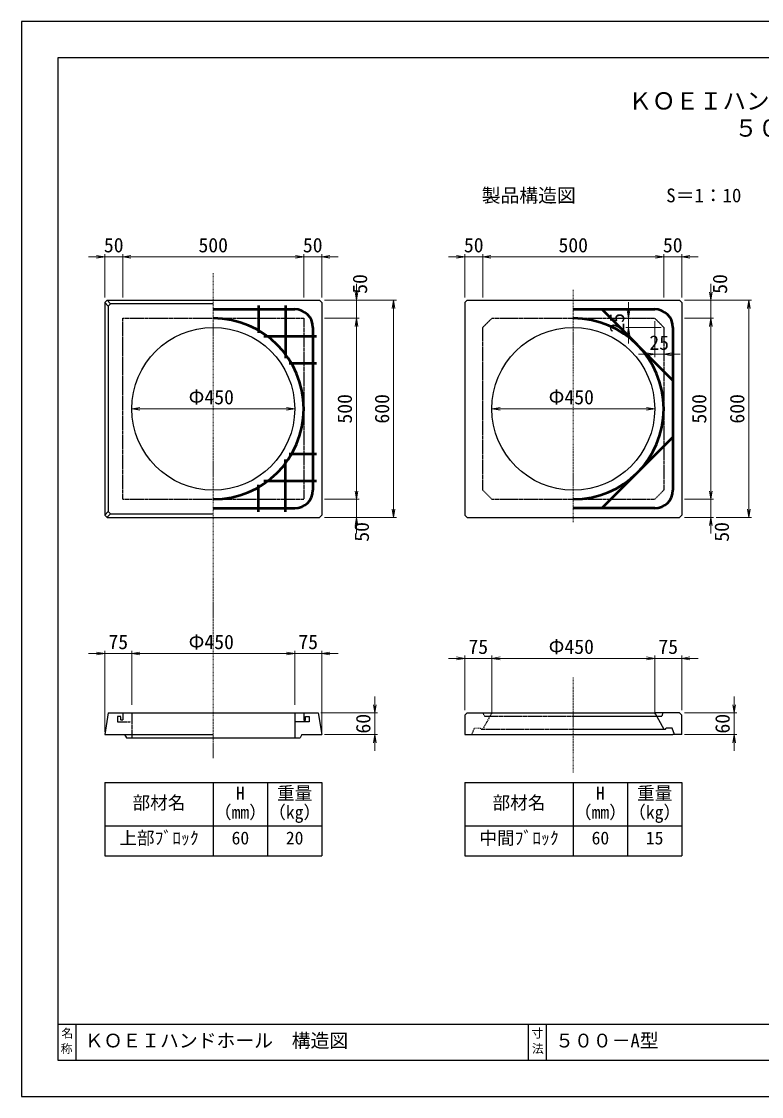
# Model space of a CAD drawing. Units: millimetres, scale not verified. Extents: x -210 to 210, y -148 to 148.
# Drawn here: x -210 to -5.5, y -148.5 to 148.5 of the extents above; entities that cross this region are included whole.
import ezdxf
from ezdxf.enums import TextEntityAlignment as Align

# ---------------------------------------------------------------- set-up
doc = ezdxf.new("R2010")
doc.units = ezdxf.units.MM
for name, pattern in [('USER1', [12.95, 6.35, -3.175, 0.25, -3.175]), ('USER2', [4.7625, 3.175, -1.5875]), ('USER3', [16.375, 6.35, -3.175, 0.25, -3.175, 0.25, -3.175])]:
    doc.linetypes.add(name, pattern=pattern)
doc.layers.add('0-0', color=7, linetype='Continuous')
for name, color, linetype, lineweight in [('0-1_0', 9, 'Continuous', 25), ('0-2_dims', 2, 'Continuous', 13), ('0-3_pen3実線', 7, 'Continuous', 25), ('0-4_pen4実線', 6, 'Continuous', 25), ('0-5_pen1一点', 4, 'USER1', 13), ('0-6_pen2破線', 3, 'USER2', 25), ('0-7_pen2二点', 3, 'USER3', 13), ('0-8_鉄筋', 7, 'Continuous', 50)]:
    doc.layers.add(name, color=color, linetype=linetype, lineweight=lineweight)
doc.styles.add('ＭＳ ゴシック', font='')
doc.styles.get('ＭＳ ゴシック').set_extended_font_data('MS Gothic')

# ---------------------------------------------------------------- blocks, each defined once
blk = doc.blocks.new('部分図 1')
at = {"layer": '0-1_0'}
blk.add_lwpolyline([(0, 0), (8400, 0), (8400, 5940), (0, 5940)], close=True, dxfattribs=at)
at = {"layer": '0-2_dims'}
for p, q in [((460, 4640), (370, 4640)), ((460, 4415), (460, 4655)), ((460, 4640), (560, 4640)), ((560, 4415), (560, 4655)), ((560, 4415), (560, 4655)), ((560, 4640), (650, 4640)), ((560, 4640), (1560, 4640)), ((1560, 4640), (1470, 4640)), ((1560, 4415), (1560, 4655)), ((1560, 4415), (1560, 4655)), ((1560, 4640), (1660, 4640)), ((1660, 4415), (1660, 4655)), ((1660, 4640), (1750, 4640)), ((2450, 4640), (2360, 4640)), ((2450, 4415), (2450, 4655)), ((2450, 4640), (2550, 4640)), ((2550, 4415), (2550, 4655)), ((2550, 4415), (2550, 4655)), ((2550, 4640), (2640, 4640)), ((2550, 4640), (3550, 4640)), ((3550, 4640), (3460, 4640)), ((3550, 4415), (3550, 4655)), ((3550, 4415), (3550, 4655)), ((3550, 4640), (3650, 4640)), ((3650, 4415), (3650, 4655)), ((3650, 4640), (3740, 4640)), ((1851, 4400), (1851, 4490)), ((3810, 4400), (3810, 4490)), ((1675, 4400), (1866, 4400)), ((1835, 4400), (2072, 4400)), ((1851, 4400), (1851, 4300)), ((2057, 4400), (2057, 3200)), ((3665, 4400), (3825, 4400)), ((3810, 4400), (3810, 4300)), ((3825, 4400), (4035, 4400)), ((4020, 4400), (4020, 3200)), ((3356, 4300), (3356, 4390)), ((1675, 4300), (1866, 4300)), ((1675, 4300), (1866, 4300)), ((1851, 4300), (1851, 4210)), ((1851, 4300), (1851, 3300)), ((3485, 4300), (3341, 4300)), ((3356, 4300), (3356, 4250)), ((3500, 4285), (3500, 4086)), ((3665, 4300), (3825, 4300)), ((3665, 4300), (3825, 4300)), ((3810, 4300), (3810, 4210)), ((3810, 4300), (3810, 3300)), ((3535, 4250), (3341, 4250)), ((3356, 4250), (3356, 4160)), ((3500, 4101), (3410, 4101)), ((3500, 4101), (3550, 4101)), ((3550, 4101), (3550, 4086)), ((3550, 4101), (3640, 4101)), ((610, 3800), (610, 3815)), ((1510, 3800), (1510, 3815)), ((2600, 3800), (2600, 3815)), ((3500, 3800), (3500, 3815)), ((610, 3800), (1510, 3800)), ((2600, 3800), (3500, 3800)), ((1851, 3300), (1851, 3390)), ((3810, 3300), (3810, 3390)), ((1675, 3300), (1866, 3300)), ((1675, 3300), (1866, 3300)), ((1851, 3300), (1851, 3200)), ((3665, 3300), (3825, 3300)), ((3665, 3300), (3825, 3300)), ((3810, 3300), (3810, 3200)), ((1675, 3200), (1866, 3200)), ((1851, 3200), (1851, 3110)), ((1866, 3200), (2072, 3200)), ((3665, 3200), (3825, 3200)), ((3810, 3200), (3810, 3110)), ((3840, 3200), (4035, 3200)), ((460, 2447.46), (370, 2447.46)), ((460, 2015), (460, 2462.46)), ((460, 2447.46), (610, 2447.46)), ((610, 2165), (610, 2462.46)), ((610, 2165), (610, 2462.46)), ((610, 2447.46), (700, 2447.46)), ((610, 2447.46), (1510, 2447.46)), ((1510, 2447.46), (1420, 2447.46)), ((1510, 2165), (1510, 2462.46)), ((1510, 2165), (1510, 2462.46)), ((1510, 2447.46), (1660, 2447.46)), ((1660, 2015), (1660, 2462.46)), ((1660, 2447.46), (1750, 2447.46)), ((2450, 2135), (2450, 2436)), ((2600, 2115), (2600, 2436)), ((2600, 2130), (2600, 2436)), ((3500, 2113), (3500, 2436)), ((3500, 2135), (3500, 2436)), ((3650, 2135), (3650, 2436)), ((2450, 2421), (2360, 2421)), ((2450, 2421), (2600, 2421)), ((2600, 2421), (2690, 2421)), ((2600, 2421), (3500, 2421)), ((3500, 2421), (3410, 2421)), ((3500, 2421), (3650, 2421)), ((3650, 2421), (3740, 2421)), ((1953, 2120), (1953, 2210)), ((3939, 2120), (3939, 2210)), ((1655, 2120), (1968, 2120)), ((1953, 2120), (1953, 2000)), ((3665, 2120), (3954, 2120)), ((3939, 2120), (3939, 2000)), ((1675, 2000), (1968, 2000)), ((1953, 2000), (1953, 1910)), ((3665, 2000), (3954, 2000)), ((3939, 2000), (3939, 1910))]:
    blk.add_line(p, q, dxfattribs=at)
for points in [[(415, 4632.5), (460, 4640), (415, 4647.5)], [(605, 4647.5), (560, 4640), (605, 4632.5)], [(605, 4647.5), (560, 4640), (605, 4632.5)], [(1515, 4632.5), (1560, 4640), (1515, 4647.5)], [(1515, 4632.5), (1560, 4640), (1515, 4647.5)], [(1705, 4647.5), (1660, 4640), (1705, 4632.5)], [(2405, 4632.5), (2450, 4640), (2405, 4647.5)], [(2595, 4647.5), (2550, 4640), (2595, 4632.5)], [(2595, 4647.5), (2550, 4640), (2595, 4632.5)], [(3505, 4632.5), (3550, 4640), (3505, 4647.5)], [(3505, 4632.5), (3550, 4640), (3505, 4647.5)], [(3695, 4647.5), (3650, 4640), (3695, 4632.5)], [(1843.5, 4445), (1851, 4400), (1858.5, 4445)], [(2064.5, 4355), (2057, 4400), (2049.5, 4355)], [(3802.5, 4445), (3810, 4400), (3817.5, 4445)], [(4027.5, 4355), (4020, 4400), (4012.5, 4355)], [(3348.5, 4345), (3356, 4300), (3363.5, 4345)], [(1858.5, 4255), (1851, 4300), (1843.5, 4255)], [(1858.5, 4255), (1851, 4300), (1843.5, 4255)], [(3817.5, 4255), (3810, 4300), (3802.5, 4255)], [(3817.5, 4255), (3810, 4300), (3802.5, 4255)], [(3363.5, 4205), (3356, 4250), (3348.5, 4205)], [(3455, 4093.5), (3500, 4101), (3455, 4108.5)], [(3595, 4108.5), (3550, 4101), (3595, 4093.5)], [(655, 3807.5), (610, 3800), (655, 3792.5)], [(1465, 3792.5), (1510, 3800), (1465, 3807.5)], [(2645, 3807.5), (2600, 3800), (2645, 3792.5)], [(3455, 3792.5), (3500, 3800), (3455, 3807.5)], [(1843.5, 3345), (1851, 3300), (1858.5, 3345)], [(1843.5, 3345), (1851, 3300), (1858.5, 3345)], [(3802.5, 3345), (3810, 3300), (3817.5, 3345)], [(3802.5, 3345), (3810, 3300), (3817.5, 3345)], [(2049.5, 3245), (2057, 3200), (2064.5, 3245)], [(4012.5, 3245), (4020, 3200), (4027.5, 3245)], [(1858.5, 3155), (1851, 3200), (1843.5, 3155)], [(3817.5, 3155), (3810, 3200), (3802.5, 3155)], [(415, 2439.96), (460, 2447.46), (415, 2454.96)], [(655, 2454.96), (610, 2447.46), (655, 2439.96)], [(655, 2454.96), (610, 2447.46), (655, 2439.96)], [(1465, 2439.96), (1510, 2447.46), (1465, 2454.96)], [(1465, 2439.96), (1510, 2447.46), (1465, 2454.96)], [(1705, 2454.96), (1660, 2447.46), (1705, 2439.96)], [(2405, 2413.5), (2450, 2421), (2405, 2428.5)], [(2645, 2428.5), (2600, 2421), (2645, 2413.5)], [(2645, 2428.5), (2600, 2421), (2645, 2413.5)], [(3455, 2413.5), (3500, 2421), (3455, 2428.5)], [(3455, 2413.5), (3500, 2421), (3455, 2428.5)], [(3695, 2428.5), (3650, 2421), (3695, 2413.5)], [(1945.5, 2165), (1953, 2120), (1960.5, 2165)], [(3931.5, 2165), (3939, 2120), (3946.5, 2165)], [(1960.5, 1955), (1953, 2000), (1945.5, 1955)], [(3946.5, 1955), (3939, 2000), (3931.5, 1955)]]:
    blk.add_lwpolyline(points, dxfattribs=at)
at = {"layer": '0-3_pen3実線'}
for p, q in [((460, 4387.27), (472.73, 4400)), ((472.73, 4400), (1647.27, 4400)), ((492.73, 4380), (472.73, 4400)), ((1660, 4387.27), (1647.27, 4400)), ((2450, 4387.27), (2462.73, 4400)), ((2462.73, 4400), (3637.27, 4400)), ((3650, 4387.27), (3637.27, 4400)), ((460, 4387.27), (460, 3212.73)), ((480, 4367.27), (460.09, 4387.18)), ((480, 4367.27), (492.73, 4380)), ((480, 4367.27), (480, 3232.73)), ((1060, 4380), (492.73, 4380)), ((1660, 4387.27), (1660, 3212.73)), ((2450, 4387.27), (2450, 3212.73)), ((3650, 4387.27), (3650, 3212.73)), ((480, 3232.73), (460, 3212.73)), ((460, 3212.73), (472.73, 3200)), ((492.73, 3220), (472.44, 3199.71)), ((480, 3232.73), (492.73, 3220)), ((492.73, 3220), (1060, 3220)), ((1647.27, 3200), (1660, 3212.73)), ((2450, 3212.73), (2462.73, 3200)), ((3637.27, 3200), (3650, 3212.73)), ((472.73, 3200), (1647.27, 3200)), ((2462.73, 3200), (3637.27, 3200)), ((480, 2120), (460, 2000)), ((480, 2120), (1640, 2120)), ((1510, 2120), (1510, 1980)), ((1640, 2120), (1660, 2000)), ((2462.73, 2120), (2450, 2107.27)), ((2450, 2107.27), (2450, 2000)), ((2462.73, 2120), (3050, 2120)), ((3050, 2120), (3500, 2120)), ((3050, 2102), (3540, 2102)), ((3637.27, 2120), (3500, 2120)), ((3500, 2120), (3550, 2030)), ((3545, 2120), (3540, 2102)), ((3637.27, 2120), (3650, 2107.27)), ((3650, 2000), (3650, 2107.27)), ((3050, 2030), (3560, 2030)), ((3560, 2030), (3564, 2036)), ((460, 2000), (570, 2000)), ((570, 2000), (580, 1982)), ((570, 2000), (1060, 2000)), ((580, 1982), (1540, 1982)), ((1550, 2000), (1540, 1982)), ((1550, 2000), (1660, 2000)), ((2450, 2000), (3050, 2000)), ((3050, 2000), (3600, 2000)), ((3650, 2000), (3600, 2000)), ((1060, 1735), (1060, 1330)), ((1360, 1735), (1360, 1330)), ((3050, 1735), (3050, 1330)), ((3350, 1735), (3350, 1330)), ((460, 1495), (1660, 1495)), ((2450, 1495), (3650, 1495)), ((300, 400), (300, 200)), ((2900, 400), (2900, 200))]:
    blk.add_line(p, q, dxfattribs=at)
for points in [[(1560, 2120), (1560, 2080), (1570, 2080), (1570, 2100), (1590, 2100), (1590, 2070), (1510, 2070)], [(3610, 2000), (3596, 2036), (3564, 2036)]]:
    blk.add_lwpolyline(points, dxfattribs=at)
for centre in [(1060, 3800), (3050, 3800)]:
    blk.add_circle(centre, 450, dxfattribs=at)
at = {"layer": '0-4_pen4実線'}
for p, q in [((460, 1735), (1660, 1735)), ((1660, 1735), (1660, 1330)), ((2450, 1735), (3650, 1735)), ((3650, 1735), (3650, 1330)), ((200, 400), (8200, 400)), ((2800, 400), (2800, 200))]:
    blk.add_line(p, q, dxfattribs=at)
blk.add_lwpolyline([(200, 200), (8200, 200), (8200, 5740), (200, 5740)], close=True, dxfattribs=at)
for points in [[(460, 1735), (460, 1330), (1660, 1330)], [(2450, 1735), (2450, 1330), (3650, 1330)]]:
    blk.add_lwpolyline(points, dxfattribs=at)
at = {"layer": '0-5_pen1一点'}
for p, q in [((1060, 4550), (1060, 1869)), ((3050, 4458), (3050, 3173)), ((3050, 2316), (3050, 1791))]:
    blk.add_line(p, q, dxfattribs=at)
at = {"layer": '0-6_pen2破線'}
for p, q in [((560, 3300), (560, 4300)), ((2550, 4250), (2600, 4300)), ((2600, 4300), (3500, 4300)), ((3550, 4250), (3500, 4300)), ((2550, 3350), (2550, 4250)), ((3550, 4250), (3550, 3350)), ((2600, 3300), (2550, 3350)), ((3550, 3350), (3500, 3300)), ((560, 3300), (1560, 3300)), ((2600, 3300), (3500, 3300)), ((610, 2120), (610, 1980)), ((2600, 2120), (2550, 2030)), ((2490, 2000), (2504, 2036)), ((2540, 2030), (2536, 2036)), ((2540, 2030), (3050, 2030))]:
    blk.add_line(p, q, dxfattribs=at)
for points in [[(560, 4300), (1560, 4300), (1560, 3300)], [(560, 2120), (560, 2080), (550, 2080), (550, 2100), (530, 2100), (530, 2070), (602.86, 2070)], [(2549, 2120), (2560, 2102), (3050, 2102)]]:
    blk.add_lwpolyline(points, dxfattribs=at)
at = {"layer": '0-7_pen2二点'}
blk.add_line((2504, 2036), (2536, 2036), dxfattribs=at)
at = {"layer": '0-8_鉄筋'}
for p, q in [((1060, 4350), (1510, 4350)), ((1310, 4370), (1310, 4220)), ((1460, 4370), (1460, 4080)), ((3050, 4350), (3500, 4350)), ((3206.99, 4350), (3600, 3956.99)), ((1610, 4250), (1610, 3350)), ((3600, 4250), (3600, 3350)), ((1630, 4200), (1340, 4200)), ((1630, 4050), (1480, 4050)), ((3206.99, 3250), (3600, 3643.01)), ((1460, 3230), (1460, 3520)), ((1630, 3550), (1480, 3550)), ((1630, 3400), (1340, 3400)), ((1310, 3230), (1310, 3380)), ((1060, 3250), (1510, 3250)), ((3500, 3250), (3050, 3250))]:
    blk.add_line(p, q, dxfattribs=at)
for centre, radius, start, end in [((1510, 4250), 100, 0, 90), ((3500, 4250), 100, 0, 90), ((1060, 3800), 500, 270, 90), ((3050, 3800), 500, 270, 90), ((1510, 3350), 100, 270, 0), ((3500, 3350), 100, 270, 0)]:
    blk.add_arc(centre, radius, start, end, dxfattribs=at)
at = {"layer": '0-2_dims', "style": 'ＭＳ ゴシック'}
for s, p in [('50', (455.49, 4640.5)), ('500', (978.24, 4640.5)), ('50', (1555.49, 4640.5)), ('50', (2445.49, 4640.5)), ('500', (2968.24, 4640.5)), ('50', (3545.49, 4640.5)), ('25', (3470.49, 4101.5)), ('Φ450', (923.74, 3800.5)), ('Φ450', (2913.74, 3800.5)), ('Φ450', (923.74, 2447.96)), ('75', (480.49, 2447.96)), ('75', (1530.49, 2447.96)), ('75', (2470.49, 2421.5)), ('Φ450', (2913.74, 2421.5)), ('75', (3520.49, 2421.5))]:
    blk.add_text(s, height=79.92, dxfattribs=at).set_placement(p, align=Align.BOTTOM_LEFT)
for s, p in [('50', (1934.51, 4435.49)), ('50', (3924.51, 4435.49)), ('25', (3355.5, 4220.49)), ('500', (1850.5, 3718.24)), ('600', (2056.5, 3718.24)), ('500', (3809.5, 3718.24)), ('600', (4019.5, 3718.24)), ('50', (1944.51, 3065.49)), ('50', (3934.51, 3065.49)), ('60', (1952.5, 2005.49)), ('60', (3938.5, 2005.49))]:
    blk.add_text(s, height=79.92, rotation=90, dxfattribs=at).set_placement(p, align=Align.BOTTOM_LEFT)
at = {"layer": '0-3_pen3実線', "style": 'ＭＳ ゴシック'}
for s, height, p in [('\u3000製品構造図\u3000', 76.24, (2440, 4918.01)), ('S＝1：10', 76.17, (3563.95, 4918.05)), ('部材名', 71.47, (613.77, 1566.26)), ('H', 71.47, (1185.63, 1618.75)), ('重量', 71.47, (1412.52, 1618.76)), ('部材名', 71.47, (2603.77, 1566.26)), ('H', 71.47, (3175.63, 1618.75)), ('重量', 71.47, (3402.52, 1618.76)), ('（mm）', 71.49, (1063.73, 1513.74)), ('（kg）', 71.49, (1363.73, 1513.74)), ('（mm）', 71.49, (3053.73, 1513.74)), ('（kg）', 71.49, (3353.73, 1513.74)), ('上部ﾌﾞﾛｯｸ', 71.48, (540.64, 1371.25)), ('60', 71.46, (1161.27, 1371.27)), ('20', 71.45, (1461.27, 1371.27)), ('中間ﾌﾞﾛｯｸ', 71.48, (2530.64, 1371.25)), ('60', 71.46, (3151.27, 1371.27)), ('15', 71.45, (3451.27, 1371.27)), ('名', 47.65, (220.57, 310.7)), ('ＫＯＥＩハンドホール\u3000構造図', 76.24, (350, 248)), ('寸', 47.59, (2819.4, 311.09)), ('５００－A型', 76.24, (2950, 248)), ('称', 47.62, (217.15, 224.87)), ('法', 47.62, (2821.7, 226.25))]:
    blk.add_text(s, height=height, dxfattribs=at).set_placement(p, align=Align.BOTTOM_LEFT)
at = {"layer": '0-4_pen4実線', "style": 'ＭＳ ゴシック'}
for s, p in [('\u3000ＫＯＥＩハンドホール構造図\u3000', (3225.03, 5425)), ('５００型', (3940.02, 5275))]:
    blk.add_text(s, height=95.3, dxfattribs=at).set_placement(p, align=Align.BOTTOM_LEFT)

msp = doc.modelspace()

# ---------------------------------------------------------------- block references
at = {"layer": '0-0', "xscale": 0.05, "yscale": 0.05}
msp.add_blockref('部分図 1', (-210, -148.5), dxfattribs=at)

doc.saveas('drawing.dxf')
